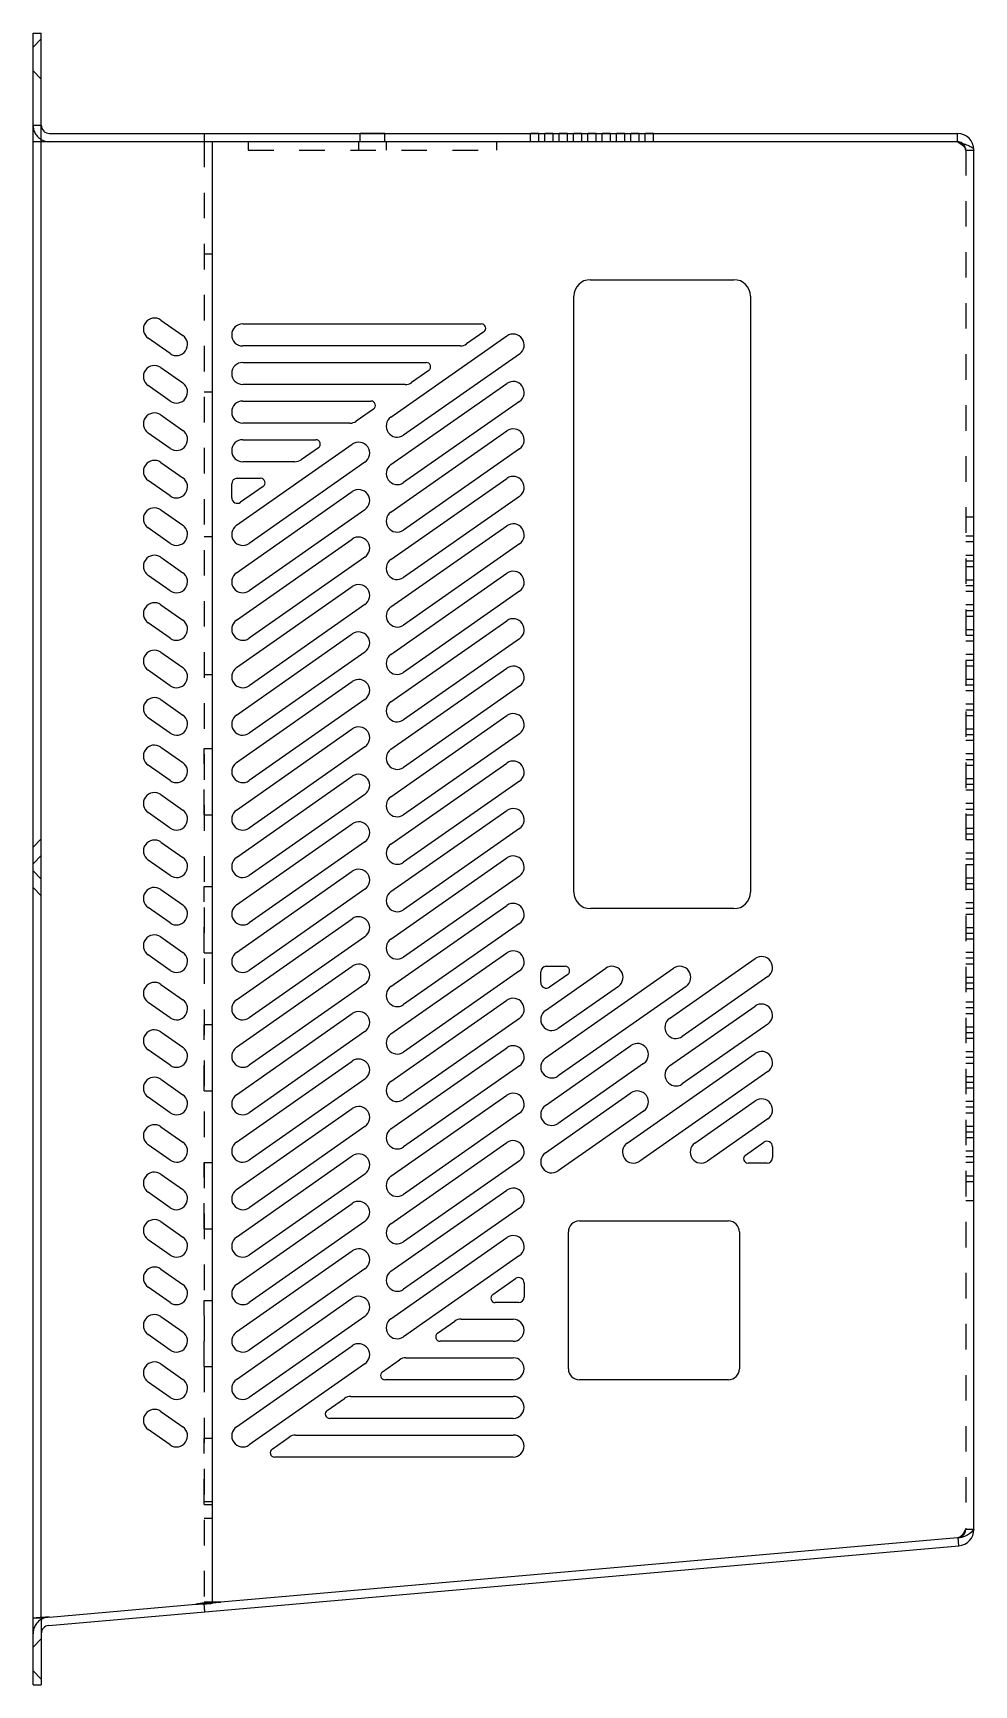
# Model space of a CAD drawing. Header units: millimetres. Extents: x -177 to 18421, y -5017 to 3255.
# Drawn here: x 636.7 to 807.2, y 1526.5 to 1825.9 of the extents above; entities that cross this region are included whole.
import ezdxf

# ---------------------------------------------------------------- set-up
doc = ezdxf.new("R2010")
doc.units = ezdxf.units.MM
doc.header["$LTSCALE"] = 46.255
doc.linetypes.add('HIDDEN', pattern=[0.2, 0.1, -0.1])
doc.layers.get('0').update_dxf_attribs({"linetype": 'CONTINUOUS'})
for name, color, linetype in [('02___PRT_ALL_AXES', 7, 'CONTINUOUS'), ('03___PRT_ALL_CURVES', 7, 'CONTINUOUS'), ('DEFAULT_2', 8, 'HIDDEN')]:
    doc.layers.add(name, color=color, linetype=linetype)

msp = doc.modelspace()

# ---------------------------------------------------------------- linework, layer by layer
at = {"color": 7, "linetype": 'Continuous'}
for p, q in [((636.658, 1538.574), (636.658, 1825.859)), ((636.658, 1825.859), (638.158, 1825.859)), ((638.158, 1806.159), (636.658, 1806.159)), ((667.658, 1807.659), (667.658, 1806.159)), ((804.158, 1806.159), (804.158, 1807.659)), ((804.419, 1551.671), (804.288, 1553.165)), ((667.611, 1541.207), (667.741, 1539.713)), ((669.158, 1541.342), (670.498, 1541.46)), ((638.158, 1538.574), (636.658, 1538.574)), ((638.158, 1538.55), (636.658, 1538.55)), ((636.658, 1526.459), (636.658, 1538.55)), ((636.658, 1526.459), (638.158, 1526.459))]:
    msp.add_line(p, q, dxfattribs=at)
at = {"color": 3, "linetype": 'Continuous'}
for p, q in [((638.158, 1538.574), (638.158, 1825.859)), ((804.158, 1806.159), (638.158, 1806.159)), ((639.658, 1807.659), (804.158, 1807.659)), ((669.158, 1541.342), (669.158, 1806.159)), ((807.158, 1554.659), (807.158, 1804.659)), ((737.658, 1781.159), (763.658, 1781.159)), ((734.658, 1670.159), (734.658, 1778.159)), ((766.658, 1778.159), (766.658, 1670.159)), ((659.805, 1773.84), (663.805, 1771.039)), ((674.658, 1773.153), (717.89, 1773.153)), ((661.511, 1767.763), (657.511, 1770.564)), ((701.511, 1756.245), (722.511, 1770.95)), ((718.349, 1771.698), (715.231, 1769.515)), ((714.084, 1769.153), (674.658, 1769.153)), ((724.805, 1767.673), (703.805, 1752.969)), ((659.805, 1765.24), (663.805, 1762.439)), ((674.658, 1766.153), (707.893, 1766.153)), ((708.352, 1764.698), (705.234, 1762.515)), ((661.511, 1759.163), (657.511, 1761.964)), ((704.087, 1762.153), (674.658, 1762.153)), ((701.511, 1747.645), (722.511, 1762.35)), ((674.658, 1759.153), (697.896, 1759.153)), ((698.355, 1757.698), (695.237, 1755.515)), ((724.805, 1759.073), (703.805, 1744.369)), ((659.805, 1756.64), (663.805, 1753.839)), ((694.09, 1755.153), (674.658, 1755.153)), ((661.511, 1750.563), (657.511, 1753.364)), ((674.658, 1752.153), (687.899, 1752.153)), ((701.511, 1739.045), (722.511, 1753.75)), ((673.511, 1736.639), (694.511, 1751.344)), ((688.358, 1750.698), (685.24, 1748.515)), ((724.805, 1750.473), (703.805, 1735.769)), ((659.805, 1748.04), (663.805, 1745.239)), ((684.093, 1748.153), (674.658, 1748.153)), ((696.805, 1748.067), (675.805, 1733.363)), ((661.511, 1741.963), (657.511, 1744.764)), ((672.658, 1741.625), (672.658, 1744.153)), ((673.511, 1728.039), (694.511, 1742.744)), ((673.658, 1745.153), (677.902, 1745.153)), ((678.361, 1743.698), (674.231, 1740.806)), ((701.511, 1730.445), (722.511, 1745.15)), ((724.805, 1741.873), (703.805, 1727.169)), ((659.805, 1739.44), (663.805, 1736.639)), ((696.805, 1739.467), (675.805, 1724.763)), ((701.511, 1721.845), (722.511, 1736.55)), ((661.511, 1733.363), (657.511, 1736.164)), ((673.511, 1719.439), (694.511, 1734.144)), ((659.805, 1730.84), (663.805, 1728.039)), ((696.805, 1730.867), (675.805, 1716.163)), ((724.805, 1733.273), (703.805, 1718.569)), ((661.511, 1724.763), (657.511, 1727.564)), ((701.511, 1713.245), (722.511, 1727.95)), ((673.511, 1710.839), (694.511, 1725.544)), ((724.805, 1724.673), (703.805, 1709.969)), ((659.805, 1722.24), (663.805, 1719.439)), ((696.805, 1722.267), (675.805, 1707.563)), ((661.511, 1716.163), (657.511, 1718.964)), ((701.511, 1704.645), (722.511, 1719.35)), ((673.511, 1702.239), (694.511, 1716.944)), ((724.805, 1716.073), (703.805, 1701.369)), ((659.805, 1713.64), (663.805, 1710.839)), ((696.805, 1713.667), (675.805, 1698.963)), ((661.511, 1707.563), (657.511, 1710.364)), ((701.511, 1696.045), (722.511, 1710.75)), ((673.511, 1693.639), (694.511, 1708.344)), ((724.805, 1707.473), (703.805, 1692.769)), ((659.805, 1705.04), (663.805, 1702.239)), ((696.805, 1705.067), (675.805, 1690.363)), ((661.511, 1698.963), (657.511, 1701.764)), ((701.511, 1687.445), (722.511, 1702.15)), ((673.511, 1685.039), (694.511, 1699.744)), ((724.805, 1698.873), (703.805, 1684.169)), ((659.805, 1696.44), (663.805, 1693.639)), ((696.805, 1696.467), (675.805, 1681.763)), ((661.511, 1690.363), (657.511, 1693.164)), ((701.511, 1678.845), (722.511, 1693.55)), ((673.511, 1676.439), (694.511, 1691.144)), ((724.805, 1690.273), (703.805, 1675.569)), ((659.805, 1687.84), (663.805, 1685.039)), ((696.805, 1687.867), (675.805, 1673.163)), ((661.511, 1681.763), (657.511, 1684.564)), ((701.511, 1670.245), (722.511, 1684.95)), ((673.511, 1667.839), (694.511, 1682.544)), ((724.805, 1681.673), (703.805, 1666.969)), ((659.805, 1679.24), (663.805, 1676.439)), ((696.805, 1679.267), (675.805, 1664.563)), ((661.511, 1673.163), (657.511, 1675.964)), ((673.511, 1659.239), (694.511, 1673.944)), ((701.511, 1661.645), (722.511, 1676.35)), ((696.805, 1670.667), (675.805, 1655.963)), ((724.805, 1673.073), (703.805, 1658.369)), ((659.805, 1670.64), (663.805, 1667.839)), ((701.511, 1653.045), (722.511, 1667.75)), ((661.511, 1664.563), (657.511, 1667.364)), ((673.511, 1650.639), (694.511, 1665.344)), ((763.658, 1667.159), (737.658, 1667.159)), ((659.805, 1662.04), (663.805, 1659.239)), ((696.805, 1662.067), (675.805, 1647.363)), ((724.805, 1664.473), (703.805, 1649.769)), ((661.511, 1655.963), (657.511, 1658.764)), ((701.511, 1644.445), (722.511, 1659.15)), ((673.511, 1642.039), (694.511, 1656.744)), ((724.805, 1655.873), (703.805, 1641.169)), ((728.658, 1653.747), (728.658, 1655.709)), ((729.511, 1648.706), (740.423, 1656.347)), ((729.511, 1640.106), (752.705, 1656.347)), ((729.658, 1656.709), (733.094, 1656.709)), ((752.011, 1647.261), (767.511, 1658.114)), ((659.805, 1653.44), (663.805, 1650.639)), ((696.805, 1653.467), (675.805, 1638.763)), ((733.553, 1655.254), (730.231, 1652.928)), ((742.718, 1653.071), (731.805, 1645.43)), ((755, 1653.071), (731.805, 1636.83)), ((769.805, 1654.838), (754.305, 1643.984)), ((661.511, 1647.363), (657.511, 1650.164)), ((701.511, 1635.845), (722.511, 1650.55)), ((673.511, 1633.439), (694.511, 1648.144)), ((724.805, 1647.273), (703.805, 1632.569)), ((752.011, 1638.661), (767.511, 1649.514)), ((659.805, 1644.84), (663.805, 1642.039)), ((696.805, 1644.867), (675.805, 1630.163)), ((769.805, 1646.238), (754.305, 1635.384)), ((661.511, 1638.763), (657.511, 1641.564)), ((701.511, 1627.245), (722.511, 1641.95)), ((729.511, 1631.506), (745.011, 1642.359)), ((744.316, 1624.673), (767.511, 1640.914)), ((673.511, 1624.839), (694.511, 1639.544)), ((724.805, 1638.673), (703.805, 1623.969)), ((747.305, 1639.083), (731.805, 1628.23)), ((659.805, 1636.24), (663.805, 1633.439)), ((696.805, 1636.267), (675.805, 1621.563)), ((769.805, 1637.638), (746.61, 1621.396)), ((661.511, 1630.163), (657.511, 1632.964)), ((701.511, 1618.645), (722.511, 1633.35)), ((729.511, 1622.906), (745.011, 1633.759)), ((756.598, 1624.673), (767.511, 1632.314)), ((673.511, 1616.239), (694.511, 1630.944)), ((724.805, 1630.073), (703.805, 1615.369)), ((747.305, 1630.483), (731.805, 1619.63)), ((769.805, 1629.038), (758.892, 1621.396)), ((659.805, 1627.64), (663.805, 1624.839)), ((696.805, 1627.667), (675.805, 1612.963)), ((661.511, 1621.563), (657.511, 1624.364)), ((701.511, 1610.045), (722.511, 1624.75)), ((765.762, 1622.49), (769.084, 1624.816)), ((770.658, 1623.997), (770.658, 1622.035)), ((673.511, 1607.639), (694.511, 1622.344)), ((724.805, 1621.473), (703.805, 1606.769)), ((769.658, 1621.035), (766.221, 1621.035)), ((659.805, 1619.04), (663.805, 1616.239)), ((696.805, 1619.067), (675.805, 1604.363)), ((661.511, 1612.963), (657.511, 1615.764)), ((701.511, 1601.445), (722.511, 1616.15)), ((673.511, 1599.039), (694.511, 1613.744)), ((724.805, 1612.873), (703.805, 1598.169)), ((659.805, 1610.44), (663.805, 1607.639)), ((696.805, 1610.467), (675.805, 1595.763)), ((733.658, 1583.759), (733.658, 1608.559)), ((735.658, 1610.559), (762.658, 1610.559)), ((764.658, 1608.559), (764.658, 1583.759)), ((661.511, 1604.363), (657.511, 1607.164)), ((673.511, 1590.439), (694.511, 1605.144)), ((701.511, 1592.845), (722.511, 1607.55)), ((659.805, 1601.84), (663.805, 1599.039)), ((696.805, 1601.867), (675.805, 1587.163)), ((724.805, 1604.273), (703.805, 1589.569)), ((719.955, 1597.214), (724.084, 1600.106)), ((725.658, 1599.287), (725.658, 1596.759)), ((661.511, 1595.763), (657.511, 1598.564)), ((673.511, 1581.839), (694.511, 1596.544)), ((659.805, 1593.24), (663.805, 1590.439)), ((696.805, 1593.267), (675.805, 1578.563)), ((724.658, 1595.759), (720.413, 1595.759)), ((661.511, 1587.163), (657.511, 1589.964)), ((709.958, 1590.214), (713.075, 1592.397)), ((714.222, 1592.759), (723.658, 1592.759)), ((673.511, 1573.239), (694.511, 1587.944)), ((723.658, 1588.759), (710.416, 1588.759)), ((659.805, 1584.64), (663.805, 1581.839)), ((696.805, 1584.667), (675.805, 1569.963)), ((699.961, 1583.214), (703.078, 1585.397)), ((704.225, 1585.759), (723.658, 1585.759)), ((661.511, 1578.563), (657.511, 1581.364)), ((723.658, 1581.759), (700.419, 1581.759)), ((762.658, 1581.759), (735.658, 1581.759)), ((689.963, 1576.214), (693.081, 1578.397)), ((694.228, 1578.759), (723.658, 1578.759)), ((659.805, 1576.04), (663.805, 1573.239)), ((661.511, 1569.963), (657.511, 1572.764)), ((723.658, 1574.759), (690.422, 1574.759)), ((679.966, 1569.214), (683.084, 1571.397)), ((684.231, 1571.759), (723.658, 1571.759)), ((723.658, 1567.759), (680.425, 1567.759)), ((639.527, 1537.244), (804.419, 1551.671)), ((804.158, 1553.153), (670.658, 1541.474)), ((804.158, 1553.153), (804.288, 1553.165)), ((639.658, 1538.761), (666.158, 1541.08)), ((667.525, 1541.2), (666.158, 1541.08)), ((667.613, 1541.207), (667.525, 1541.2)), ((667.673, 1541.212), (667.613, 1541.207)), ((669.158, 1541.342), (667.673, 1541.212)), ((670.658, 1541.474), (670.577, 1541.474)), ((638.331, 1538.574), (638.158, 1538.574)), ((638.158, 1538.55), (638.158, 1526.459))]:
    msp.add_line(p, q, dxfattribs=at)
for centre, radius, start, end in [((639.658, 1809.159), 1.5, 180, 270), ((804.158, 1804.659), 3, 0, 90), ((737.658, 1778.159), 3, 90, 180), ((763.658, 1778.159), 3, 0, 90), ((658.658, 1772.202), 2, 55, 235), ((674.658, 1771.153), 2, 90, 270), ((717.89, 1772.353), 0.8, 305, 90), ((662.658, 1769.401), 2, 235, 55), ((714.084, 1771.153), 2, 270, 305), ((723.658, 1769.311), 2, 305, 125), ((658.658, 1763.602), 2, 55, 235), ((674.658, 1764.153), 2, 90, 270), ((707.893, 1765.353), 0.8, 305, 90), ((662.658, 1760.801), 2, 235, 55), ((704.087, 1764.153), 2, 270, 305), ((723.658, 1760.711), 2, 305, 125), ((674.658, 1757.153), 2, 90, 270), ((697.896, 1758.353), 0.8, 305, 90), ((658.658, 1755.002), 2, 55, 235), ((694.09, 1757.153), 2, 270, 305), ((702.658, 1754.607), 2, 125, 305), ((662.658, 1752.201), 2, 235, 55), ((674.658, 1750.153), 2, 90, 270), ((687.899, 1751.353), 0.8, 305, 90), ((695.658, 1749.705), 2, 305, 125), ((723.658, 1752.111), 2, 305, 125), ((684.093, 1750.153), 2, 270, 305), ((658.658, 1746.402), 2, 55, 235), ((702.658, 1746.007), 2, 125, 305), ((723.658, 1743.511), 2, 305, 125), ((662.658, 1743.601), 2, 235, 55), ((673.658, 1744.153), 1, 90, 180), ((677.902, 1744.353), 0.8, 305, 90), ((695.658, 1741.105), 2, 305, 125), ((658.658, 1737.802), 2, 55, 235), ((673.658, 1741.625), 1, 180, 305), ((662.658, 1735.001), 2, 235, 55), ((674.658, 1735.001), 2, 125, 305), ((702.658, 1737.407), 2, 125, 305), ((723.658, 1734.911), 2, 305, 125), ((695.658, 1732.505), 2, 305, 125), ((658.658, 1729.202), 2, 55, 235), ((662.658, 1726.401), 2, 235, 55), ((674.658, 1726.401), 2, 125, 305), ((702.658, 1728.807), 2, 125, 305), ((723.658, 1726.311), 2, 305, 125), ((695.658, 1723.905), 2, 305, 125), ((658.658, 1720.602), 2, 55, 235), ((702.658, 1720.207), 2, 125, 305), ((662.658, 1717.801), 2, 235, 55), ((674.658, 1717.801), 2, 125, 305), ((723.658, 1717.711), 2, 305, 125), ((695.658, 1715.305), 2, 305, 125), ((658.658, 1712.002), 2, 55, 235), ((702.658, 1711.607), 2, 125, 305), ((662.658, 1709.201), 2, 235, 55), ((674.658, 1709.201), 2, 125, 305), ((723.658, 1709.111), 2, 305, 125), ((695.658, 1706.705), 2, 305, 125), ((658.658, 1703.402), 2, 55, 235), ((702.658, 1703.007), 2, 125, 305), ((662.658, 1700.601), 2, 235, 55), ((674.658, 1700.601), 2, 125, 305), ((723.658, 1700.511), 2, 305, 125), ((695.658, 1698.105), 2, 305, 125), ((658.658, 1694.802), 2, 55, 235), ((702.658, 1694.407), 2, 125, 305), ((662.658, 1692.001), 2, 235, 55), ((674.658, 1692.001), 2, 125, 305), ((723.658, 1691.911), 2, 305, 125), ((695.658, 1689.505), 2, 305, 125), ((658.658, 1686.202), 2, 55, 235), ((702.658, 1685.807), 2, 125, 305), ((662.658, 1683.401), 2, 235, 55), ((674.658, 1683.401), 2, 125, 305), ((695.658, 1680.905), 2, 305, 125), ((723.658, 1683.311), 2, 305, 125), ((658.658, 1677.602), 2, 55, 235), ((702.658, 1677.207), 2, 125, 305), ((723.658, 1674.711), 2, 305, 125), ((662.658, 1674.801), 2, 235, 55), ((674.658, 1674.801), 2, 125, 305), ((695.658, 1672.305), 2, 305, 125), ((658.658, 1669.002), 2, 55, 235), ((662.658, 1666.201), 2, 235, 55), ((674.658, 1666.201), 2, 125, 305), ((702.658, 1668.607), 2, 125, 305), ((723.658, 1666.111), 2, 305, 125), ((737.658, 1670.159), 3, 180, 270), ((763.658, 1670.159), 3, 270, 0), ((695.658, 1663.705), 2, 305, 125), ((658.658, 1660.402), 2, 55, 235), ((662.658, 1657.601), 2, 235, 55), ((674.658, 1657.601), 2, 125, 305), ((702.658, 1660.007), 2, 125, 305), ((723.658, 1657.511), 2, 305, 125), ((695.658, 1655.105), 2, 305, 125), ((729.658, 1655.709), 1, 90, 180), ((733.094, 1655.909), 0.8, 305, 90), ((741.57, 1654.709), 2, 305, 125), ((753.852, 1654.709), 2, 305, 125), ((768.658, 1656.476), 2, 305, 125), ((658.658, 1651.802), 2, 55, 235), ((702.658, 1651.407), 2, 125, 305), ((729.658, 1653.747), 1, 180, 305), ((662.658, 1649.001), 2, 235, 55), ((674.658, 1649.001), 2, 125, 305), ((723.658, 1648.911), 2, 305, 125), ((768.658, 1647.876), 2, 305, 125), ((695.658, 1646.505), 2, 305, 125), ((730.658, 1647.068), 2, 125, 305), ((753.158, 1645.623), 2, 125, 305), ((658.658, 1643.202), 2, 55, 235), ((702.658, 1642.807), 2, 125, 305), ((662.658, 1640.401), 2, 235, 55), ((674.658, 1640.401), 2, 125, 305), ((723.658, 1640.311), 2, 305, 125), ((746.158, 1640.721), 2, 305, 125), ((768.658, 1639.276), 2, 305, 125), ((695.658, 1637.905), 2, 305, 125), ((730.658, 1638.468), 2, 125, 305), ((753.158, 1637.023), 2, 125, 305), ((658.658, 1634.602), 2, 55, 235), ((702.658, 1634.207), 2, 125, 305), ((662.658, 1631.801), 2, 235, 55), ((674.658, 1631.801), 2, 125, 305), ((723.658, 1631.711), 2, 305, 125), ((746.158, 1632.121), 2, 305, 125), ((768.658, 1630.676), 2, 305, 125), ((695.658, 1629.305), 2, 305, 125), ((730.658, 1629.868), 2, 125, 305), ((658.658, 1626.002), 2, 55, 235), ((702.658, 1625.607), 2, 125, 305), ((662.658, 1623.201), 2, 235, 55), ((674.658, 1623.201), 2, 125, 305), ((723.658, 1623.111), 2, 305, 125), ((730.658, 1621.268), 2, 125, 305), ((745.463, 1623.035), 2, 125, 305), ((757.745, 1623.035), 2, 125, 305), ((769.658, 1623.997), 1, 0, 125), ((695.658, 1620.705), 2, 305, 125), ((766.221, 1621.835), 0.8, 125, 270), ((769.658, 1622.035), 1, 270, 0), ((658.658, 1617.402), 2, 55, 235), ((702.658, 1617.007), 2, 125, 305), ((662.658, 1614.601), 2, 235, 55), ((674.658, 1614.601), 2, 125, 305), ((695.658, 1612.105), 2, 305, 125), ((723.658, 1614.511), 2, 305, 125), ((658.658, 1608.802), 2, 55, 235), ((702.658, 1608.407), 2, 125, 305), ((723.658, 1605.911), 2, 305, 125), ((735.658, 1608.559), 2, 90, 180), ((762.658, 1608.559), 2, 0, 90), ((662.658, 1606.001), 2, 235, 55), ((674.658, 1606.001), 2, 125, 305), ((695.658, 1603.505), 2, 305, 125), ((658.658, 1600.202), 2, 55, 235), ((662.658, 1597.401), 2, 235, 55), ((674.658, 1597.401), 2, 125, 305), ((702.658, 1599.807), 2, 125, 305), ((724.658, 1599.287), 1, 0, 125), ((695.658, 1594.905), 2, 305, 125), ((720.413, 1596.559), 0.8, 125, 270), ((724.658, 1596.759), 1, 270, 0), ((658.658, 1591.602), 2, 55, 235), ((702.658, 1591.207), 2, 125, 305), ((662.658, 1588.801), 2, 235, 55), ((674.658, 1588.801), 2, 125, 305), ((710.416, 1589.559), 0.8, 125, 270), ((714.222, 1590.759), 2, 90, 125), ((723.658, 1590.759), 2, 270, 90), ((695.658, 1586.305), 2, 305, 125), ((658.658, 1583.002), 2, 55, 235), ((704.225, 1583.759), 2, 90, 125), ((723.658, 1583.759), 2, 270, 90), ((662.658, 1580.201), 2, 235, 55), ((674.658, 1580.201), 2, 125, 305), ((700.419, 1582.559), 0.8, 125, 270), ((735.658, 1583.759), 2, 180, 270), ((762.658, 1583.759), 2, 270, 0), ((694.228, 1576.759), 2, 90, 125), ((723.658, 1576.759), 2, 270, 90), ((658.658, 1574.402), 2, 55, 235), ((690.422, 1575.559), 0.8, 125, 270), ((662.658, 1571.601), 2, 235, 55), ((674.658, 1571.601), 2, 125, 305), ((680.425, 1568.559), 0.8, 125, 270), ((684.231, 1569.759), 2, 90, 125), ((723.658, 1569.759), 2, 270, 90), ((803.921, 1557.373), 4.224, 274.99454, 320.0256), ((804.158, 1554.659), 3, 275, 0), ((639.658, 1535.75), 1.5, 95, 180)]:
    msp.add_arc(centre, radius, start, end, dxfattribs=at)
at = {"color": 7, "linetype": 'Continuous'}
for centre, radius, start, end in [((639.658, 1809.159), 3, 239.90759, 270), ((804.158, 1804.659), 1.5, 54.60152, 90), ((639.658, 1535.75), 3, 100.05216, 120.09748)]:
    msp.add_arc(centre, radius, start, end, dxfattribs=at)
at = {"color": 3, "linetype": 'Continuous'}
for points, knots in [([(804.158, 1806.159), (804.541, 1806.037), (805.1, 1805.86), (805.807, 1805.607), (806.258, 1805.425), (806.633, 1805.239), (806.961, 1805.034), (807.158, 1804.805), (807.158, 1804.659)], [0, 0, 0, 0, 0.3508516, 0.5110678, 0.6539255, 0.7752257, 0.8724512, 1, 1, 1, 1]), ([(669.158, 1541.462), (669.158, 1541.464), (669.172, 1541.46), (669.187, 1541.465), (669.223, 1541.463), (669.249, 1541.464), (669.265, 1541.465)], [0, 0, 0, 0, 0.0635963, 0.2526127, 0.5657439, 1, 1, 1, 1]), ([(669.265, 1541.465), (669.335, 1541.466), (669.773, 1541.47), (670.21, 1541.472), (670.577, 1541.474)], [0, 0, 0, 0, 0.1614574, 1, 1, 1, 1]), ([(639.658, 1538.761), (639.399, 1538.732), (638.956, 1538.679), (638.512, 1538.618), (638.331, 1538.574)], [0, 0, 0, 0, 0.5822724, 1, 1, 1, 1])]:
    msp.add_open_spline(points, degree=3, knots=knots, dxfattribs=at)
at = {"layer": '02___PRT_ALL_AXES', "color": 8, "linetype": 'HIDDEN'}
for p, q in [((695.908, 1806.159), (695.908, 1807.659)), ((700.408, 1807.659), (695.908, 1807.659)), ((700.408, 1806.159), (695.908, 1806.159)), ((700.408, 1806.159), (700.408, 1807.659)), ((726.819, 1806.159), (726.819, 1807.659)), ((728.319, 1807.659), (726.819, 1807.659)), ((728.319, 1806.159), (726.819, 1806.159)), ((728.319, 1806.159), (728.319, 1807.659)), ((729.417, 1806.159), (729.417, 1807.659)), ((730.917, 1807.659), (729.417, 1807.659)), ((730.917, 1806.159), (729.417, 1806.159)), ((730.917, 1806.159), (730.917, 1807.659)), ((732.015, 1806.159), (732.015, 1807.659)), ((733.515, 1807.659), (732.015, 1807.659)), ((733.515, 1806.159), (732.015, 1806.159)), ((733.515, 1806.159), (733.515, 1807.659)), ((734.613, 1806.159), (734.613, 1807.659)), ((736.113, 1807.659), (734.614, 1807.659)), ((736.113, 1806.159), (734.614, 1806.159)), ((736.113, 1806.159), (736.113, 1807.659)), ((737.212, 1806.159), (737.212, 1807.659)), ((738.711, 1807.659), (737.212, 1807.659)), ((738.711, 1806.159), (737.212, 1806.159)), ((738.712, 1806.159), (738.712, 1807.659)), ((739.81, 1806.159), (739.81, 1807.659)), ((741.31, 1807.659), (739.81, 1807.659)), ((741.31, 1806.159), (739.81, 1806.159)), ((741.31, 1806.159), (741.31, 1807.659)), ((742.408, 1806.159), (742.408, 1807.659)), ((743.908, 1807.659), (742.408, 1807.659)), ((743.908, 1806.159), (742.408, 1806.159)), ((743.908, 1806.159), (743.908, 1807.659)), ((745.006, 1806.159), (745.006, 1807.659)), ((746.506, 1807.659), (745.006, 1807.659)), ((746.506, 1806.159), (745.006, 1806.159)), ((746.506, 1806.159), (746.506, 1807.659)), ((747.604, 1806.159), (747.604, 1807.659)), ((749.104, 1807.659), (747.604, 1807.659)), ((749.104, 1806.159), (747.604, 1806.159)), ((749.104, 1806.159), (749.104, 1807.659)), ((667.658, 1684.159), (667.658, 1696.159)), ((667.658, 1696.159), (669.158, 1696.159)), ((669.158, 1684.159), (669.158, 1696.159)), ((667.658, 1684.159), (669.158, 1684.159)), ((667.658, 1659.159), (667.658, 1671.159)), ((667.658, 1671.159), (669.158, 1671.159)), ((669.158, 1659.159), (669.158, 1671.159)), ((667.658, 1659.159), (669.158, 1659.159)), ((667.658, 1634.159), (667.658, 1646.159)), ((667.658, 1646.159), (669.158, 1646.159)), ((669.158, 1634.159), (669.158, 1646.159)), ((667.658, 1634.159), (669.158, 1634.159)), ((667.658, 1609.159), (667.658, 1621.159)), ((667.658, 1621.159), (669.158, 1621.159)), ((669.158, 1609.159), (669.158, 1621.159)), ((667.658, 1609.159), (669.158, 1609.159)), ((667.658, 1596.159), (669.158, 1596.159)), ((667.658, 1584.159), (667.658, 1596.159)), ((669.158, 1584.159), (669.158, 1596.159)), ((667.658, 1584.159), (669.158, 1584.159)), ((667.658, 1571.159), (669.158, 1571.159)), ((667.658, 1559.159), (667.658, 1571.159)), ((669.158, 1559.159), (669.158, 1571.159)), ((667.658, 1559.159), (669.158, 1559.159))]:
    msp.add_line(p, q, dxfattribs=at)
at = {"layer": '03___PRT_ALL_CURVES', "color": 8, "linetype": 'HIDDEN'}
msp.add_line((743.671, 1807.659), (742.644, 1807.659), dxfattribs=at)
at = {"layer": 'DEFAULT_2', "color": 8, "linetype": 'HIDDEN'}
for p, q in [((636.658, 1823.309), (638.158, 1824.809)), ((636.658, 1819.009), (638.158, 1817.509)), ((636.658, 1809.159), (638.158, 1809.159)), ((667.658, 1806.159), (667.658, 1541.305)), ((675.658, 1806.159), (675.658, 1804.659)), ((695.658, 1806.159), (695.658, 1804.659)), ((700.658, 1806.159), (700.658, 1804.659)), ((720.658, 1806.159), (720.658, 1804.659)), ((675.658, 1804.659), (720.658, 1804.659)), ((805.658, 1804.659), (805.658, 1554.659)), ((805.658, 1804.659), (807.158, 1804.659)), ((669.158, 1785.759), (667.658, 1785.759)), ((669.158, 1760.759), (667.658, 1760.759)), ((807.158, 1738.123), (805.658, 1738.123)), ((669.158, 1734.559), (667.658, 1734.559)), ((807.158, 1734.659), (805.658, 1734.659)), ((807.158, 1733.623), (805.658, 1733.623)), ((807.158, 1731.195), (805.658, 1731.195)), ((807.158, 1730.159), (805.658, 1730.159)), ((807.158, 1729.123), (805.658, 1729.123)), ((807.158, 1726.695), (805.658, 1726.695)), ((807.158, 1725.659), (805.658, 1725.659)), ((807.158, 1724.623), (805.658, 1724.623)), ((807.158, 1722.195), (805.658, 1722.195)), ((807.158, 1721.159), (805.658, 1721.159)), ((807.158, 1720.123), (805.658, 1720.123)), ((807.158, 1717.695), (805.658, 1717.695)), ((807.158, 1716.659), (805.658, 1716.659)), ((807.158, 1715.623), (805.658, 1715.623)), ((807.158, 1713.195), (805.658, 1713.195)), ((807.158, 1712.159), (805.658, 1712.159)), ((807.158, 1711.123), (805.658, 1711.123)), ((669.158, 1709.559), (667.658, 1709.559)), ((807.158, 1708.695), (805.658, 1708.695)), ((807.158, 1707.659), (805.658, 1707.659)), ((807.158, 1706.623), (805.658, 1706.623)), ((807.158, 1704.195), (805.658, 1704.195)), ((807.158, 1703.159), (805.658, 1703.159)), ((807.158, 1702.123), (805.658, 1702.123)), ((807.158, 1699.695), (805.658, 1699.695)), ((807.158, 1698.659), (805.658, 1698.659)), ((807.158, 1697.623), (805.658, 1697.623)), ((807.158, 1695.195), (805.658, 1695.195)), ((807.158, 1694.159), (805.658, 1694.159)), ((807.158, 1693.123), (805.658, 1693.123)), ((807.158, 1690.695), (805.658, 1690.695)), ((807.158, 1689.659), (805.658, 1689.659)), ((807.158, 1688.623), (805.658, 1688.623)), ((807.158, 1686.195), (805.658, 1686.195)), ((807.158, 1685.159), (805.658, 1685.159)), ((807.158, 1684.123), (805.658, 1684.123)), ((636.658, 1678.309), (638.158, 1679.809)), ((807.158, 1681.695), (805.658, 1681.695)), ((807.158, 1680.659), (805.658, 1680.659)), ((636.658, 1675.309), (638.158, 1676.809)), ((807.158, 1679.623), (805.658, 1679.623)), ((807.158, 1677.195), (805.658, 1677.195)), ((636.658, 1674.009), (638.158, 1672.509)), ((807.158, 1676.159), (805.658, 1676.159)), ((807.158, 1675.123), (805.658, 1675.123)), ((636.658, 1671.009), (638.158, 1669.509)), ((807.158, 1672.695), (805.658, 1672.695)), ((807.158, 1671.659), (805.658, 1671.659)), ((807.158, 1670.623), (805.658, 1670.623)), ((807.158, 1668.195), (805.658, 1668.195)), ((807.158, 1667.159), (805.658, 1667.159)), ((807.158, 1666.123), (805.658, 1666.123)), ((807.158, 1663.695), (805.658, 1663.695)), ((807.158, 1662.659), (805.658, 1662.659)), ((807.158, 1661.623), (805.658, 1661.623)), ((807.158, 1659.195), (805.658, 1659.195)), ((807.158, 1658.159), (805.658, 1658.159)), ((807.158, 1657.123), (805.658, 1657.123)), ((807.158, 1654.695), (805.658, 1654.695)), ((807.158, 1653.659), (805.658, 1653.659)), ((807.158, 1652.623), (805.658, 1652.623)), ((807.158, 1650.195), (805.658, 1650.195)), ((807.158, 1649.159), (805.658, 1649.159)), ((807.158, 1648.123), (805.658, 1648.123)), ((807.158, 1645.695), (805.658, 1645.695)), ((807.158, 1644.659), (805.658, 1644.659)), ((807.158, 1643.623), (805.658, 1643.623)), ((807.158, 1641.195), (805.658, 1641.195)), ((807.158, 1640.159), (805.658, 1640.159)), ((807.158, 1639.123), (805.658, 1639.123)), ((807.158, 1636.695), (805.658, 1636.695)), ((807.158, 1635.659), (805.658, 1635.659)), ((807.158, 1634.623), (805.658, 1634.623)), ((807.158, 1632.195), (805.658, 1632.195)), ((807.158, 1631.159), (805.658, 1631.159)), ((807.158, 1630.123), (805.658, 1630.123)), ((807.158, 1627.695), (805.658, 1627.695)), ((807.158, 1626.659), (805.658, 1626.659)), ((807.158, 1625.623), (805.658, 1625.623)), ((807.158, 1623.195), (805.658, 1623.195)), ((807.158, 1622.159), (805.658, 1622.159)), ((807.158, 1621.123), (805.658, 1621.123)), ((807.158, 1618.695), (805.658, 1618.695)), ((807.158, 1617.659), (805.658, 1617.659)), ((807.158, 1614.195), (805.658, 1614.195)), ((669.158, 1559.659), (667.658, 1559.659)), ((669.158, 1556.659), (667.658, 1556.659)), ((807.157, 1554.659), (805.658, 1554.659)), ((804.158, 1553.153), (804.288, 1553.165)), ((804.158, 1553.153), (804.223, 1553.165)), ((666.158, 1541.08), (669.158, 1541.342)), ((667.658, 1541.342), (666.158, 1541.08)), ((666.158, 1541.08), (667.521, 1541.157)), ((667.521, 1541.157), (667.616, 1541.163)), ((667.616, 1541.163), (667.67, 1541.166)), ((670.577, 1541.474), (667.658, 1541.474)), ((669.158, 1541.342), (667.658, 1541.342)), ((669.158, 1541.342), (669.158, 1541.305)), ((670.498, 1541.46), (670.658, 1541.474)), ((638.324, 1538.682), (638.312, 1538.681)), ((639.395, 1538.746), (639.194, 1538.735)), ((639.658, 1538.761), (639.395, 1538.746)), ((639.658, 1538.761), (639.396, 1538.739)), ((639.658, 1538.761), (639.397, 1538.731)), ((636.658, 1533.309), (638.158, 1534.809)), ((636.658, 1529.009), (638.158, 1527.509))]:
    msp.add_line(p, q, dxfattribs=at)
for centre, radius, start, end in [((639.658, 1809.159), 3, 180, 239.90759), ((804.158, 1804.659), 1.5, 0, 54.60152), ((804.158, 1554.659), 1.5, 275, 0), ((803.913, 1557.382), 4.236, 308.33347, 310.31796), ((803.926, 1557.367), 4.216, 310.31293, 312.8402), ((803.899, 1557.395), 4.255, 312.85783, 317.24829), ((803.883, 1557.41), 4.277, 317.24222, 318.9738), ((804.034, 1554.243), 1.094, 279.93768, 283.25272), ((804.018, 1554.31), 1.163, 283.28273, 290.18421), ((803.925, 1557.337), 4.188, 274.97394, 282.55988), ((803.891, 1557.473), 4.328, 282.61153, 290.30942), ((639.658, 1535.75), 3, 120.09748, 180), ((641.946, 1481.699), 57.097, 93.81549, 94.05054), ((643.08, 1464.773), 74.062, 93.69148, 93.81948), ((648.675, 1375.464), 163.545, 93.32323, 93.62891), ((644.528, 1494.737), 44.292, 96.65288, 97.00519), ((639.658, 1535.75), 3, 95, 100.05216)]:
    msp.add_arc(centre, radius, start, end, dxfattribs=at)
for points, knots in [([(804.158, 1806.159), (804.351, 1806.036), (804.719, 1805.8), (805.289, 1805.387), (805.658, 1804.949), (805.658, 1804.659)], [0, 0, 0, 0, 0.3160858, 0.5993013, 1, 1, 1, 1]), ([(804.158, 1806.159), (804.231, 1806.136), (804.521, 1806.044), (804.81, 1805.95), (805.026, 1805.879)], [0, 0, 0, 0, 0.252993, 1, 1, 1, 1]), ([(804.223, 1553.165), (804.443, 1553.203), (804.842, 1553.415), (805.249, 1553.879), (805.499, 1554.305), (805.618, 1554.565), (805.658, 1554.659)], [0, 0, 0, 0, 0.3118873, 0.6008129, 0.8569806, 1, 1, 1, 1]), ([(807.158, 1554.659), (807.157, 1554.658), (807.141, 1554.639), (807.125, 1554.62), (807.11, 1554.603)], [0, 0, 0, 0, 0.0645882, 1, 1, 1, 1]), ([(666.158, 1541.08), (666.408, 1541.109), (666.841, 1541.157), (667.275, 1541.208), (667.457, 1541.24)], [0, 0, 0, 0, 0.5763669, 1, 1, 1, 1]), ([(667.457, 1541.24), (667.477, 1541.244), (667.537, 1541.256), (667.598, 1541.267), (667.635, 1541.284)], [0, 0, 0, 0, 0.3348636, 1, 1, 1, 1]), ([(667.635, 1541.284), (667.638, 1541.286), (667.647, 1541.29), (667.658, 1541.298), (667.658, 1541.305)], [0, 0, 0, 0, 0.361007, 1, 1, 1, 1]), ([(667.658, 1541.462), (667.658, 1541.463), (667.665, 1541.461), (667.672, 1541.463), (667.691, 1541.463), (667.725, 1541.464), (667.787, 1541.464), (667.879, 1541.465), (667.997, 1541.465), (668.138, 1541.466), (668.302, 1541.467), (668.561, 1541.468), (668.929, 1541.469), (669.414, 1541.471), (669.944, 1541.472), (670.309, 1541.473), (670.497, 1541.474)], [0, 0, 0, 0, 0.0011956, 0.0047574, 0.0106809, 0.0189566, 0.0424778, 0.075112, 0.1165618, 0.1664588, 0.2243538, 0.289726, 0.4404941, 0.6133565, 0.8021078, 1, 1, 1, 1]), ([(667.67, 1541.166), (667.945, 1541.182), (668.392, 1541.211), (668.839, 1541.244), (669.011, 1541.267)], [0, 0, 0, 0, 0.6135814, 1, 1, 1, 1]), ([(669.011, 1541.267), (669.048, 1541.272), (669.097, 1541.28), (669.142, 1541.292), (669.158, 1541.3), (669.158, 1541.305)], [0, 0, 0, 0, 0.7260543, 0.9160022, 1, 1, 1, 1]), ([(639.658, 1538.761), (639.141, 1538.732), (638.256, 1538.679), (637.37, 1538.619), (637.004, 1538.574)], [0, 0, 0, 0, 0.5835367, 1, 1, 1, 1]), ([(637.913, 1538.654), (637.823, 1538.648), (637.519, 1538.625), (637.216, 1538.6), (637.004, 1538.574)], [0, 0, 0, 0, 0.2980787, 1, 1, 1, 1]), ([(639.127, 1538.699), (638.972, 1538.68), (638.706, 1538.645), (638.441, 1538.601), (638.331, 1538.574)], [0, 0, 0, 0, 0.578864, 1, 1, 1, 1])]:
    msp.add_open_spline(points, degree=3, knots=knots, dxfattribs=at)

doc.saveas('drawing.dxf')
